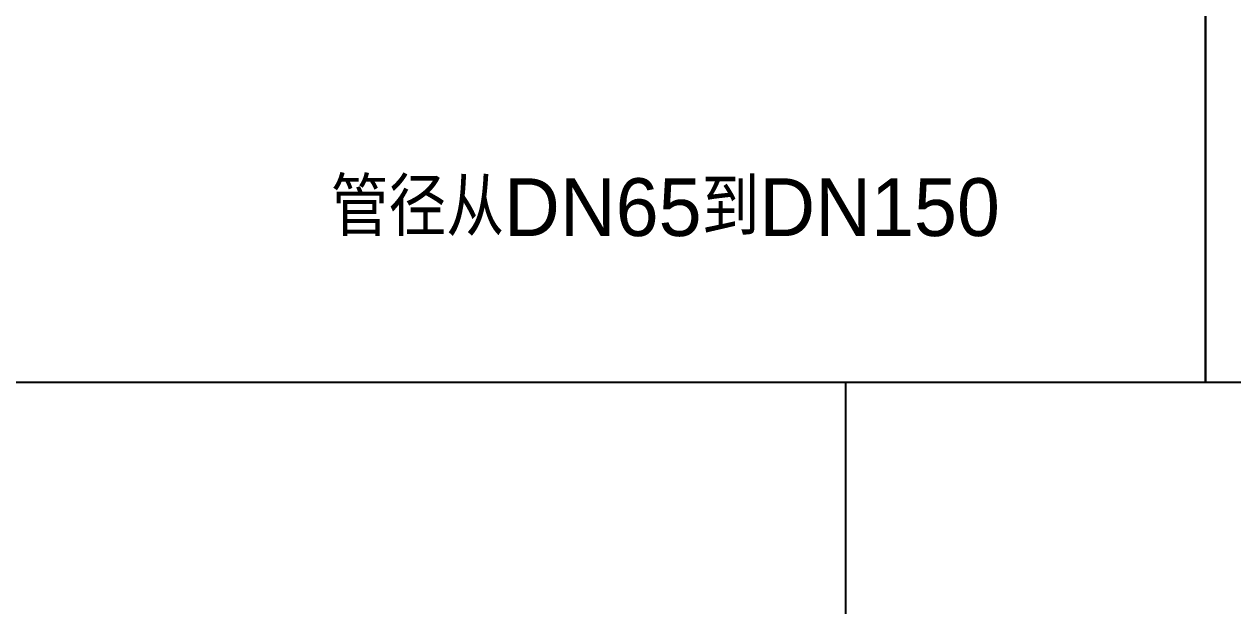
# Model space of a CAD drawing. Extents: x 27938 to 1507990, y 110129 to 923079.
# Drawn here: x 647295 to 659846, y 369959 to 376000 of the extents above; entities that cross this region are included whole.
import ezdxf

# ---------------------------------------------------------------- set-up
doc = ezdxf.new("R2010")
doc.units = 0
doc.header["$LTSCALE"] = 1000
doc.header["$MEASUREMENT"] = 0
doc.layers.add('BZ', color=2, linetype='Continuous')
doc.styles.add('中西文等高字体', font='HZTXT_E.shx', dxfattribs={"width": 0.7, "height": 4, "bigfont": 'hztxt.shx'})

msp = doc.modelspace()

# ---------------------------------------------------------------- linework, layer by layer
at = {"color": 7}
for p, q in [((655829.6, 372277.4), (631752, 372281.4)), ((655827.2, 353268), (655827.2, 372277.4)), ((678564.6, 372277.4), (655829.6, 372277.4))]:
    msp.add_line(p, q, dxfattribs=at)
for points in [[(644424.9, 387132.7), (659563.3, 387132.7), (659563.3, 372277.4), (644424.9, 372277.4)], [(659563.3, 387132.7), (678564, 387132.7), (678559.7, 372277.4), (659563.3, 372277.4)]]:
    msp.add_lwpolyline(points, close=True)

# ---------------------------------------------------------------- texts
at = {"layer": 'BZ', "color": 7, "style": '中西文等高字体'}
msp.add_text('管径从DN65到DN150', height=600, dxfattribs=at).set_placement((650478.5, 373799.9))

doc.saveas('drawing.dxf')
